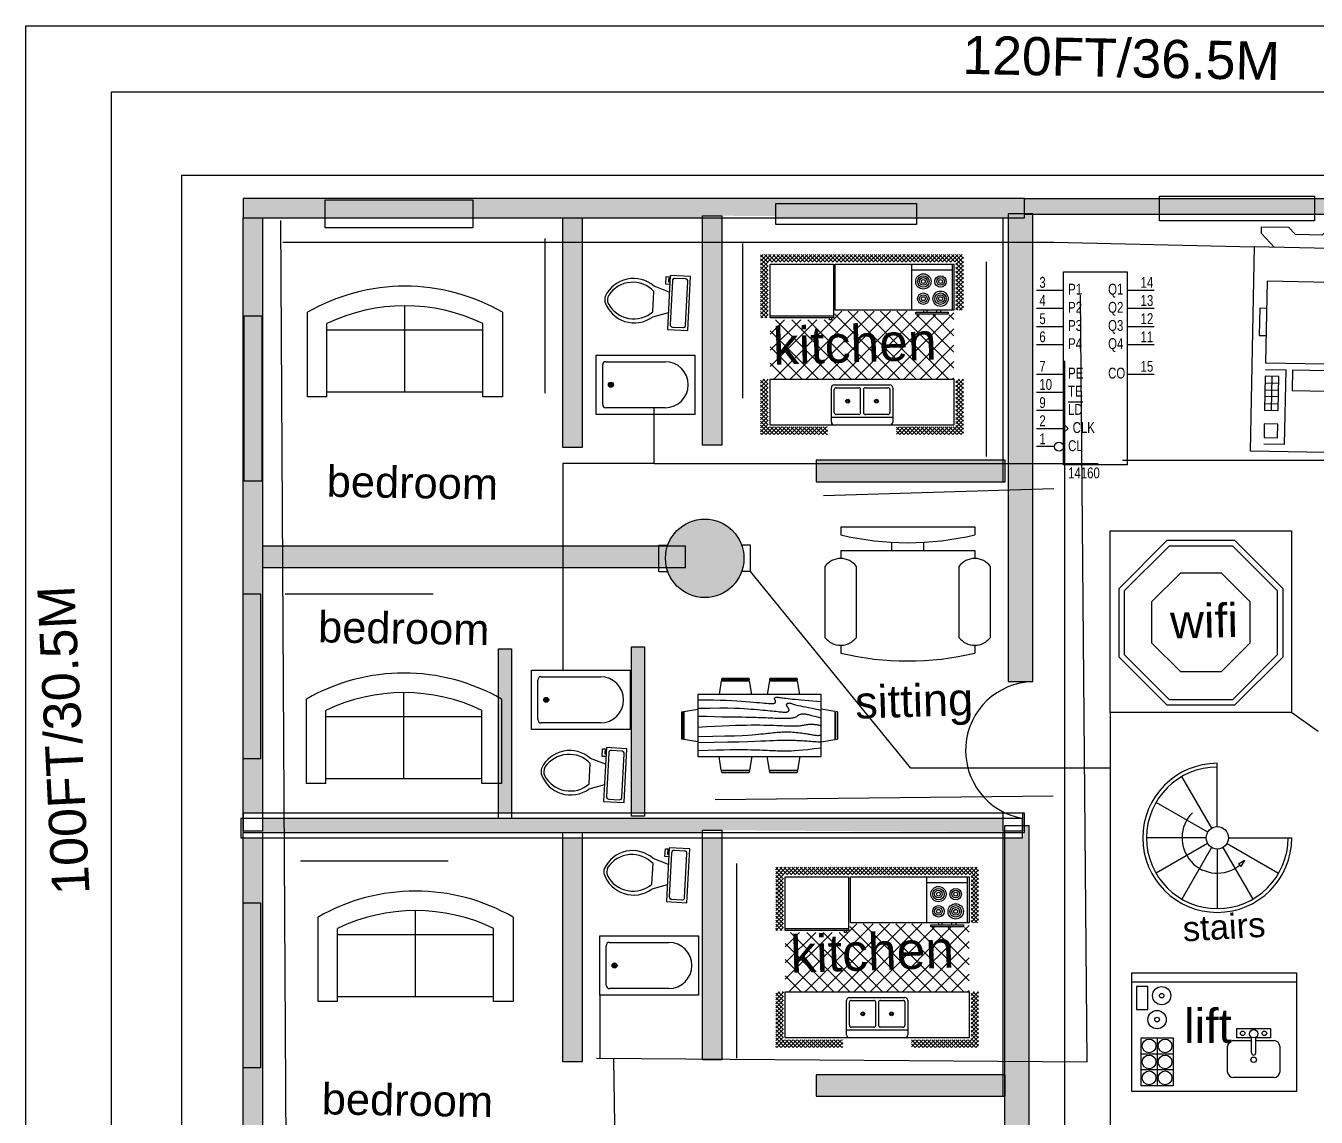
# Model space of a CAD drawing. Header units: inches. Extents: x -228269 to 13832, y -307 to 356953.
# Drawn here: x 4754 to 8290, y 1199 to 4190 of the extents above; entities that cross this region are included whole.
import ezdxf

# ---------------------------------------------------------------- set-up
doc = ezdxf.new("R2010")
doc.units = ezdxf.units.IN
doc.header["$MEASUREMENT"] = 0
doc.layers.get('0').update_dxf_attribs({"color": 40})
doc.layers.get('Defpoints').update_dxf_attribs({"color": 3})
for name, color, linetype in [('blocks', 151, 'Continuous'), ('door', 7, 'Continuous'), ('elec', 1, 'Continuous'), ('water', 5, 'Continuous'), ('wifi', 40, 'Continuous'), ('window', 6, 'Continuous')]:
    doc.layers.add(name, color=color, linetype=linetype)
doc.styles.get("Standard").update_dxf_attribs({"font": 'arial.ttf'})

# ---------------------------------------------------------------- blocks, each defined once
blk = doc.blocks.new('Bath Tub - 26 x 60 in.')
for p, q in [((8, -18), (10, -18)), ((9, -17), (9, -19))]:
    blk.add_line(p, q)
blk.add_lwpolyline([(0, -36), (0, 0), (60, 0), (60, -36)], close=True)
for points in [[(4, -30), (4, -6)], [(6, -4), (42, -4)], [(42, -32), (6, -32)]]:
    blk.add_lwpolyline(points)
for radius in [1.5, 1]:
    blk.add_circle((9, -18), radius)
for centre, radius, start, end in [((5.75, -5.75), 1.77, 81.8699, 188.1301), ((42, -18), 14, 270, 90), ((5.75, -30.25), 1.77, 171.8699, 278.1301)]:
    blk.add_arc(centre, radius, start, end)
blk = doc.blocks.new('Toilet - top')
for p, q in [((9.5, -6), (9.5, -2)), ((-10, -8.5), (-8, -8.5)), ((-10, -9.5), (-10, -8.5)), ((-7, -9.5), (-10, -9.5)), ((-8, -8.5), (-8, -8)), ((-7, -8), (-7, -9.5)), ((-4, -8), (-6, -14)), ((4, -8), (6, -14)), ((4, -14), (-4, -14))]:
    blk.add_line(p, q)
blk.add_lwpolyline([(10.5, -8), (10.5, 0), (-10.5, 0), (-10.5, -8)], close=True)
for points in [[(-9.5, -2), (-9.5, -6)], [(8.5, -1), (-8.5, -1)], [(-8.5, -7), (8.5, -7)]]:
    blk.add_lwpolyline(points)
for centre, radius, start, end in [((-8.62, -1.88), 0.884, 81.8699, 188.1301), ((8.62, -1.88), 0.884, 351.8699, 98.1301), ((-8.62, -6.12), 0.884, 171.8699, 278.1301), ((8.62, -6.12), 0.884, 261.8699, 8.1301), ((3.52, -21.58), 12.17, 141.4691, 247.9714), ((4.2, -21.82), 11.33, 136.3677, 238.9468), ((-3.52, -21.58), 12.17, 292.0284, 38.5307), ((-4.2, -21.82), 11.33, 301.053, 43.6321), ((0, -27.88), 4, 245.7318, 294.2682), ((0, -29), 4, 254.8605, 285.1395)]:
    blk.add_arc(centre, radius, start, end)
blk = doc.blocks.new('Staircase - Spiral')
for p, q in [((0, 4.5), (0, 30)), ((-2.2579, 3.91), (-14.25, 24.681)), ((-3.8566, 2.226), (-24.6818, 14.25)), ((-4.5, 0), (-28.5, 0)), ((4.5, 0), (30, 0)), ((-3.8954, -2.2492), (-24.6818, -14.2502)), ((-2.2755, -3.9415), (-14.25, -24.6819)), ((0, -4.5002), (0, -28.5002)), ((2.2614, -3.9171), (14.25, -24.6819)), ((3.8999, -2.2518), (24.6817, -14.2502)), ((8.5, -10.5002), (11, -9.0002)), ((11, -9.0002), (9.5, -11.5002)), ((9, -11.0002), (8.5, -10.5002)), ((9, -11.0002), (9.5, -11.5002))]:
    blk.add_line(p, q)
blk.add_circle((0, 0), 4.5)
for radius, start, end in [(30, 90, 0), (28.5, 90, 0), (14.2215, 135, 309.2894)]:
    blk.add_arc((0, 0), radius, start, end)
blk = doc.blocks.new('Kitchen Layout - 7 x 8 ft')
for p, q in [((-5, 81.32), (2.68, 89)), ((-5, 83.44), (0.56, 89)), ((-5, 85.56), (-1.56, 89)), ((-5, 87.68), (-3.68, 89)), ((-1, 84.97), (-5, 88.97)), ((1.09, 85), (-2.91, 89)), ((3.21, 85), (-0.79, 89)), ((0.81, 85), (4.81, 89)), ((5.34, 85), (1.34, 89)), ((2.93, 85), (6.93, 89)), ((7.46, 85), (3.46, 89)), ((5.05, 85), (9.05, 89)), ((9.58, 85), (5.58, 89)), ((7.17, 85), (11.17, 89)), ((11.7, 85), (7.7, 89)), ((9.29, 85), (13.29, 89)), ((13.82, 85), (9.82, 89)), ((11.41, 85), (15.41, 89)), ((15.94, 85), (11.94, 89)), ((13.53, 85), (17.53, 89)), ((18.06, 85), (14.06, 89)), ((15.65, 85), (19.65, 89)), ((20.18, 85), (16.18, 89)), ((17.78, 85), (21.78, 89)), ((22.31, 85), (18.31, 89)), ((19.9, 85), (23.9, 89)), ((24.43, 85), (20.43, 89)), ((22.02, 85), (26.02, 89)), ((26.55, 85), (22.55, 89)), ((24.14, 85), (28.14, 89)), ((28.67, 85), (24.67, 89)), ((26.26, 85), (30.26, 89)), ((30.79, 85), (26.79, 89)), ((28.38, 85), (32.38, 89)), ((32.91, 85), (28.91, 89)), ((30.5, 85), (34.5, 89)), ((35.03, 85), (31.03, 89)), ((32.63, 85), (36.63, 89)), ((37.16, 85), (33.16, 89)), ((34.75, 85), (38.75, 89)), ((39.28, 85), (35.28, 89)), ((36.87, 85), (40.87, 89)), ((41.4, 85), (37.4, 89)), ((38.99, 85), (42.99, 89)), ((43.52, 85), (39.52, 89)), ((41.11, 85), (45.11, 89)), ((45.64, 85), (41.64, 89)), ((43.23, 85), (47.23, 89)), ((47.76, 85), (43.76, 89)), ((45.35, 85), (49.35, 89)), ((49.88, 85), (45.88, 89)), ((47.47, 85), (51.47, 89)), ((52, 85), (48, 89)), ((49.6, 85), (53.6, 89)), ((54.13, 85), (50.13, 89)), ((51.72, 85), (55.72, 89)), ((56.25, 85), (52.25, 89)), ((53.84, 85), (57.84, 89)), ((58.37, 85), (54.37, 89)), ((55.96, 85), (59.96, 89)), ((60.49, 85), (56.49, 89)), ((58.08, 85), (62.08, 89)), ((62.61, 85), (58.61, 89)), ((60.2, 85), (64.2, 89)), ((64.73, 85), (60.73, 89)), ((62.32, 85), (66.32, 89)), ((66.85, 85), (62.85, 89)), ((64.45, 85), (68.45, 89)), ((68.97, 85), (64.97, 89)), ((66.57, 85), (70.57, 89)), ((71.1, 85), (67.1, 89)), ((68.69, 85), (72.69, 89)), ((73.22, 85), (69.22, 89)), ((70.81, 85), (74.81, 89)), ((75.34, 85), (71.34, 89)), ((72.93, 85), (76.93, 89)), ((77.46, 85), (73.46, 89)), ((75.05, 85), (79.05, 89)), ((79.58, 85), (75.58, 89)), ((77.17, 85), (81.17, 89)), ((81.7, 85), (77.7, 89)), ((79.29, 85), (83.29, 89)), ((83.82, 85), (79.82, 89)), ((81.42, 85), (85.42, 89)), ((85.95, 85), (81.95, 89)), ((83.54, 85), (87.54, 89)), ((88.07, 85), (84.07, 89)), ((85.66, 85), (89.66, 89)), ((90.19, 85), (86.19, 89)), ((87.78, 85), (91.78, 89)), ((92.31, 85), (88.31, 89)), ((89.9, 85), (93.9, 89)), ((94.43, 85), (90.43, 89)), ((92.02, 85), (96.02, 89)), ((96.55, 85), (92.55, 89)), ((94.14, 85), (98.14, 89)), ((101, 82.67), (94.67, 89)), ((96.27, 85), (100.27, 89)), ((101, 84.79), (96.79, 89)), ((97, 83.61), (101, 87.61)), ((101, 86.92), (98.92, 89)), ((-1, 82.85), (-5, 86.85)), ((-1, 80.73), (-5, 84.73)), ((-5, 79.19), (-1, 83.19)), ((-1, 78.61), (-5, 82.61)), ((-5, 77.07), (-1, 81.07)), ((34, 84), (96, 84)), ((34, 60), (34, 84)), ((74, 81), (95, 81)), ((96, 84), (96, 60)), ((97, 81.49), (101, 85.49)), ((101, 80.55), (97, 84.55)), ((97, 79.37), (101, 83.37)), ((101, 78.43), (97, 82.43)), ((97, 77.25), (101, 81.25)), ((-1, 76.49), (-5, 80.49)), ((-5, 74.95), (-1, 78.95)), ((-1, 74.36), (-5, 78.36)), ((-5, 72.83), (-1, 76.83)), ((-1, 72.24), (-5, 76.24)), ((-5, 70.71), (-1, 74.71)), ((101, 76.31), (97, 80.31)), ((97, 75.13), (101, 79.13)), ((101, 74.19), (97, 78.19)), ((97, 73.01), (101, 77.01)), ((101, 72.07), (97, 76.07)), ((97, 70.89), (101, 74.89)), ((-1, 70.12), (-5, 74.12)), ((-5, 68.59), (-1, 72.59)), ((-1, 68), (-5, 72)), ((-5, 66.47), (-1, 70.47)), ((-1, 65.88), (-5, 69.88)), ((-5, 64.35), (-1, 68.35)), ((-1, 63.76), (-5, 67.76)), ((101, 69.95), (97, 73.95)), ((97, 68.76), (101, 72.76)), ((101, 67.82), (97, 71.82)), ((97, 66.64), (101, 70.64)), ((101, 65.7), (97, 69.7)), ((97, 64.52), (101, 68.52)), ((101, 63.58), (97, 67.58)), ((-5, 62.22), (-1, 66.22)), ((-1, 61.64), (-5, 65.64)), ((-5, 60.1), (-1, 64.1)), ((-1, 59.52), (-5, 63.52)), ((-5, 57.98), (-1, 61.98)), ((-1, 57.39), (-5, 61.39)), ((97, 62.4), (101, 66.4)), ((101, 61.46), (97, 65.46)), ((97, 60.28), (101, 64.28)), ((100.34, 60), (97, 63.34)), ((98.22, 60), (97, 61.22)), ((98.84, 60), (101, 62.16)), ((-1.73, 56), (-5, 59.27)), ((-3.85, 56), (-5, 57.15)), ((-4.86, 56), (-1, 59.86)), ((-2.74, 56), (-1, 57.74)), ((0, 57), (33, 57)), ((0, 30.57), (24.43, 55)), ((0, 39.06), (15.94, 55)), ((0, 47.54), (7.46, 55)), ((1.91, 24), (32.91, 55)), ((33.77, 24), (2.77, 55)), ((10.4, 24), (45.9, 59.5)), ((42.26, 24), (11.26, 55)), ((18.88, 24), (54.38, 59.5)), ((50.74, 24), (19.74, 55)), ((27.37, 24), (62.87, 59.5)), ((59.23, 24), (28.23, 55)), ((31, 55), (31, 56)), ((32, 55), (31, 55)), ((32, 56), (32, 55)), ((33.03, 55.11), (37.41, 59.5)), ((67.71, 24), (33.68, 58.04)), ((96, 60), (34, 60)), ((35.85, 24), (71.35, 59.5)), ((76.2, 24), (40.7, 59.5)), ((44.34, 24), (77.84, 57.5)), ((84.68, 24), (49.18, 59.5)), ((52.82, 24), (86.32, 57.5)), ((93.17, 24), (57.67, 59.5)), ((61.31, 24), (96, 58.69)), ((96, 29.65), (66.15, 59.5)), ((96, 38.14), (76.64, 57.5)), ((80, 60), (80, 59)), ((82, 59), (82, 60)), ((96, 46.63), (85.13, 57.5)), ((87, 59), (87, 60)), ((89, 60), (89, 59)), ((96, 55.11), (93.57, 57.54)), ((100.96, 60), (101, 60.04)), ((25.29, 24), (0, 49.29)), ((69.79, 24), (96, 50.21)), ((16.8, 24), (0, 40.8)), ((78.28, 24), (96, 41.72)), ((8.32, 24), (0, 32.32)), ((86.76, 24), (96, 33.24)), ((-5, 21.92), (-2.92, 24)), ((-5, 19.8), (-1, 23.8)), ((-1, 19.21), (-5, 23.21)), ((-5, 17.68), (-1, 21.68)), ((-1, 17.09), (-5, 21.09)), ((-1, 21.33), (-3.67, 24)), ((-1, 23.45), (-1.55, 24)), ((0, 24), (96, 24)), ((0, 0), (0, 24)), ((95.25, 24), (96, 24.75)), ((96, 24), (96, 0)), ((97, 22.1), (98.9, 24)), ((97, 19.97), (101, 23.97)), ((101, 19.03), (97, 23.03)), ((97, 17.85), (101, 21.85)), ((101, 16.91), (97, 20.91)), ((101, 21.16), (98.16, 24)), ((101, 23.28), (100.28, 24)), ((-5, 15.55), (-1, 19.55)), ((-1, 14.97), (-5, 18.97)), ((-5, 13.43), (-1, 17.43)), ((-1, 12.85), (-5, 16.85)), ((-5, 11.31), (-1, 15.31)), ((-1, 10.73), (-5, 14.73)), ((47.25, 6.5), (47.25, 18.5)), ((48.75, 18.5), (48.75, 6.5)), ((97, 15.73), (101, 19.73)), ((101, 14.79), (97, 18.79)), ((97, 13.61), (101, 17.61)), ((101, 12.67), (97, 16.67)), ((97, 11.49), (101, 15.49)), ((101, 10.55), (97, 14.55)), ((-5, 9.19), (-1, 13.19)), ((-1, 8.6), (-5, 12.6)), ((-5, 7.07), (-1, 11.07)), ((-1, 6.48), (-5, 10.48)), ((-5, 4.95), (-1, 8.95)), ((-1, 4.36), (-5, 8.36)), ((-5, 2.83), (-1, 6.83)), ((97, 9.37), (101, 13.37)), ((101, 8.43), (97, 12.43)), ((97, 7.25), (101, 11.25)), ((101, 6.31), (97, 10.31)), ((97, 5.12), (101, 9.12)), ((101, 4.18), (97, 8.18)), ((97, 3), (101, 7)), ((-1, 2.24), (-5, 6.24)), ((-5, 0.71), (-1, 4.71)), ((-1, 0.12), (-5, 4.12)), ((-5, -1.42), (-1, 2.58)), ((2, -5), (-5, 2)), ((-5, -3.54), (-1, 0.46)), ((96, 0), (0, 0)), ((64, 4), (32, 4)), ((93.24, -5), (101, 2.76)), ((95.36, -5), (101, 0.64)), ((101, 2.06), (97, 6.06)), ((97, 0.88), (101, 4.88)), ((101, -0.06), (97, 3.94)), ((101, -2.18), (97, 1.82)), ((-0.12, -5), (-5, -0.12)), ((-2.25, -5), (-5, -2.25)), ((-4.37, -5), (-5, -4.37)), ((-4.34, -5), (-0.34, -1)), ((-2.22, -5), (1.78, -1)), ((-0.1, -5), (3.9, -1)), ((4.12, -5), (0.12, -1)), ((2.02, -5), (6.02, -1)), ((6.24, -5), (2.24, -1)), ((4.14, -5), (8.14, -1)), ((8.36, -5), (4.36, -1)), ((6.27, -5), (10.27, -1)), ((10.48, -5), (6.48, -1)), ((8.39, -5), (12.39, -1)), ((12.6, -5), (8.6, -1)), ((10.51, -5), (14.51, -1)), ((14.73, -5), (10.73, -1)), ((12.63, -5), (16.63, -1)), ((16.85, -5), (12.85, -1)), ((14.75, -5), (18.75, -1)), ((18.97, -5), (14.97, -1)), ((16.87, -5), (20.87, -1)), ((21.09, -5), (17.09, -1)), ((18.99, -5), (22.99, -1)), ((23.21, -5), (19.21, -1)), ((21.11, -5), (25.11, -1)), ((25.33, -5), (21.33, -1)), ((23.24, -5), (27.24, -1)), ((27.45, -5), (23.45, -1)), ((25.36, -5), (29.36, -1)), ((29.57, -5), (25.57, -1)), ((27.48, -5), (30, -2.48)), ((30, -3.3), (27.7, -1)), ((29.6, -5), (30, -4.6)), ((30, -1.18), (29.82, -1)), ((66, -2.54), (67.54, -1)), ((66, -4.66), (69.66, -1)), ((69.88, -5), (66, -1.12)), ((67.76, -5), (66, -3.24)), ((67.78, -5), (71.78, -1)), ((72, -5), (68, -1)), ((69.9, -5), (73.9, -1)), ((74.12, -5), (70.12, -1)), ((72.03, -5), (76.03, -1)), ((76.24, -5), (72.24, -1)), ((74.15, -5), (78.15, -1)), ((78.36, -5), (74.36, -1)), ((76.27, -5), (80.27, -1)), ((80.49, -5), (76.49, -1)), ((78.39, -5), (82.39, -1)), ((82.61, -5), (78.61, -1)), ((80.51, -5), (84.51, -1)), ((84.73, -5), (80.73, -1)), ((82.63, -5), (86.63, -1)), ((86.85, -5), (82.85, -1)), ((84.75, -5), (88.75, -1)), ((88.97, -5), (84.97, -1)), ((86.88, -5), (90.88, -1)), ((91.09, -5), (87.09, -1)), ((89, -5), (93, -1)), ((93.21, -5), (89.21, -1)), ((91.12, -5), (95.12, -1)), ((95.34, -5), (91.34, -1)), ((97.46, -5), (93.46, -1)), ((99.58, -5), (95.58, -1)), ((101, -4.3), (97, -0.3)), ((97.48, -5), (101, -1.48)), ((99.6, -5), (101, -3.6))]:
    blk.add_line(p, q)
for points in [[(0, 56), (0, 84), (33, 84), (33, 56)], [(74, 60), (74, 84), (95, 84), (95, 60)], [(76, 58), (76, 59), (93, 59), (93, 58)]]:
    blk.add_lwpolyline(points, close=True)
for points in [[(33.5, 21), (62.5, 21)], [(32, 1.5), (32, 19.5)], [(33.5, 6.5), (33.5, 18.5)], [(34.5, 19.5), (46.25, 19.5)], [(49.75, 19.5), (61.5, 19.5)], [(62.5, 18.5), (62.5, 6.5)], [(64, 19.5), (64, 1.5)], [(62.5, 0), (33.5, 0)], [(46.25, 5.5), (34.5, 5.5)], [(61.5, 5.5), (49.75, 5.5)]]:
    blk.add_lwpolyline(points)
for centre, radius in [((80, 75), 4), ((80, 75), 3), ((80, 75), 2), ((80, 75), 1), ((89, 75), 3), ((89, 75), 2), ((89, 75), 1), ((80, 66), 3), ((80, 66), 2), ((89, 66), 4), ((89, 66), 3), ((89, 66), 2), ((80, 66), 1), ((89, 66), 1), ((40.5, 12.5), 1), ((55.5, 12.5), 1), ((40.5, 12.5), 0.5), ((55.5, 12.5), 0.5)]:
    blk.add_circle(centre, radius)
for centre, radius, start, end in [((33.5, 19.5), 1.5, 90, 180), ((62.5, 19.5), 1.5, 0, 90), ((34.5, 18.5), 1, 90, 180), ((46.25, 18.5), 1, 0, 90), ((49.75, 18.5), 1, 90, 180), ((61.5, 18.5), 1, 0, 90), ((33.5, 1.5), 1.5, 180, 270), ((34.5, 6.5), 1, 180, 270), ((46.25, 6.5), 1, 270, 0), ((49.75, 6.5), 1, 180, 270), ((61.5, 6.5), 1, 270, 0), ((62.5, 1.5), 1.5, 270, 0)]:
    blk.add_arc(centre, radius, start, end)
blk = doc.blocks.new('Chair - Desk')
at = {"linetype": 'Continuous'}
for p, q in [((-8.5, 0), (-8.5, -1)), ((-8.5, 0), (8.5, 0)), ((8.5, 0), (8.5, -1)), ((-8.5, -3), (-8.5, -4)), ((-8.5, -3), (8.5, -3)), ((-2, -3), (-2, -1.9355)), ((2, -1.9576), (2, -3)), ((8.5, -3), (8.5, -4)), ((-10.5, -5), (-10.5, -14)), ((-6.5, -14), (-6.5, -5)), ((6.5, -5), (6.5, -14)), ((10.5, -14), (10.5, -5)), ((-8.5, -15), (-8.5, -16)), ((8.5, -15), (8.5, -16))]:
    blk.add_line(p, q, dxfattribs=at)
for centre, radius, start, end in [((0, 34.625), 36.625, 256.5803, 283.4197), ((-8.5, -6.5), 2.5, 36.8699, 143.1301), ((8.5, -6.5), 2.5, 36.8699, 143.1301), ((-8.5, -12.5), 2.5, 216.8699, 323.1301), ((8.5, -12.5), 2.5, 216.8699, 323.1301), ((0, 19.625), 36.625, 256.5803, 283.4197)]:
    blk.add_arc(centre, radius, start, end, dxfattribs=at)
blk = doc.blocks.new('Dining Set - 36 x 72 in.')
at = {"linetype": 'Continuous'}
for p, q in [((-22.2343, 26.00059), (-23.4847, 17.99762)), ((-22.2304, 26), (-5.7608, 26)), ((-22, 27.5), (-22.1562, 26.50042)), ((-5.8416, 26.5), (-22.1534, 26.5)), ((-22, 27.5), (-6, 27.5)), ((-5.8437, 26.49966), (-6, 27.5)), ((-4.5152, 17.99762), (-5.7655, 25.99926)), ((5.7657, 26.00059), (4.5153, 17.99762)), ((5.7696, 26), (22.2392, 26)), ((6, 27.5), (5.8438, 26.50042)), ((22.1584, 26.5), (5.8466, 26.5)), ((6, 27.5), (22, 27.5)), ((22.1563, 26.49966), (22, 27.5)), ((23.4848, 17.99762), (22.2345, 25.99926)), ((36, 18), (-36, 18)), ((-36, 18), (-36, -18)), ((36, -18), (36, 18)), ((-45.5, 8), (-44.5004, 8.15617)), ((-45.5, 8), (-45.5, -8)), ((-44.5, -8.15843), (-44.5, 8.15338)), ((-44.0006, 8.23428), (-35.9976, 9.48474)), ((-44, 8.23041), (-44, -8.23915)), ((44.0006, 8.23428), (35.9976, 9.48474)), ((44, 8.23041), (44, -8.23915)), ((44.5, -8.15843), (44.5, 8.15338)), ((45.5, 8), (44.5005, 8.15617)), ((45.5, 8), (45.5, -8)), ((-44.4997, -8.15631), (-45.5, -8)), ((-35.9976, -9.48476), (-43.9993, -8.2345)), ((35.9976, -9.48476), (43.9993, -8.2345)), ((44.4997, -8.15631), (45.5, -8)), ((-36, -18), (36, -18)), ((-22.2343, -26.0006), (-23.4847, -17.99762)), ((-4.5152, -17.99762), (-5.7655, -25.99928)), ((5.7657, -26.0006), (4.5153, -17.99762)), ((23.4848, -17.99762), (22.2345, -25.99928)), ((-22.2304, -26), (-5.7608, -26)), ((-22, -27.5), (-22.1562, -26.50044)), ((-5.8416, -26.5), (-22.1534, -26.5)), ((-22, -27.5), (-6, -27.5)), ((-5.8437, -26.49967), (-6, -27.5)), ((5.7696, -26), (22.2392, -26)), ((6, -27.5), (5.8438, -26.50044)), ((22.1584, -26.5), (5.8466, -26.5)), ((6, -27.5), (22, -27.5)), ((22.1563, -26.49967), (22, -27.5))]:
    blk.add_line(p, q, dxfattribs=at)
for points in [[(-36, 15), (-31.1772, 14.97754), (-26.8079, 14.91406), (-22.8538, 14.81543), (-19.276, 14.6875), (-16.0362, 14.53613), (-13.0957, 14.36718), (-10.4159, 14.18652), (-7.9583, 14), (-5.6904, 13.81315), (-3.6035, 13.63021), (-1.6954, 13.45508), (0.0365, 13.29166), (1.5945, 13.14388), (2.9811, 13.01562), (4.1988, 12.9108), (5.25, 12.83333), (6.1393, 12.78613), (6.8802, 12.76823), (7.4883, 12.77767), (7.9792, 12.8125), (8.3685, 12.87077), (8.6719, 12.95052), (8.9049, 13.0498), (9.0833, 13.16666), (9.2205, 13.29899), (9.3216, 13.44401), (9.3895, 13.59879), (9.4271, 13.76041), (9.4373, 13.92594), (9.4232, 14.09245), (9.3875, 14.257), (9.3333, 14.41666), (9.2638, 14.56917), (9.1836, 14.71484), (9.0975, 14.85465), (9.0104, 14.98958), (8.9272, 15.1206), (8.8529, 15.2487), (8.7922, 15.37483), (8.75, 15.5), (8.7305, 15.62467), (8.7344, 15.74739), (8.7617, 15.86621), (8.8125, 15.97916), (8.8867, 16.08431), (8.9844, 16.17968), (9.1055, 16.26334), (9.25, 16.33333), (9.4189, 16.38802), (9.6172, 16.42708), (9.8506, 16.45052), (10.125, 16.45833), (10.4463, 16.45052), (10.8203, 16.42708), (11.2529, 16.38802), (11.75, 16.33333), (12.3184, 16.26318), (12.9694, 16.17838), (13.7151, 16.07991), (14.5677, 15.96875), (15.5395, 15.84586), (16.6426, 15.71224), (17.8893, 15.56884), (19.2917, 15.41666), (20.859, 15.25667), (22.5879, 15.08984), (24.4721, 14.91715), (26.5052, 14.73958), (28.6809, 14.5581), (30.9929, 14.3737), (33.4347, 14.18733), (36, 14)], [(-36, 10), (-28.9766, 10.14274), (-23.1725, 10.20442), (-18.4241, 10.19775), (-14.5677, 10.13541), (-11.4399, 10.03011), (-8.877, 9.89453), (-6.7154, 9.74137), (-4.7917, 9.58333), (-2.9698, 9.43082), (-1.2246, 9.28515), (0.4415, 9.14534), (2.026, 9.01041), (3.5266, 8.87939), (4.9408, 8.7513), (6.266, 8.62516), (7.5, 8.5), (8.6411, 8.37549), (9.6914, 8.2539), (10.6538, 8.13818), (11.5312, 8.03125), (12.3267, 7.93603), (13.043, 7.85547), (13.6831, 7.79248), (14.25, 7.75), (14.7471, 7.7303), (15.1797, 7.73307), (15.5537, 7.75732), (15.875, 7.80208), (16.1494, 7.86637), (16.3828, 7.94922), (16.5811, 8.04964), (16.75, 8.16666), (16.8944, 8.29915), (17.0143, 8.44531), (17.1089, 8.60319), (17.1771, 8.77083), (17.218, 8.94629), (17.2305, 9.1276), (17.2137, 9.31282), (17.1667, 9.5), (17.0895, 9.6875), (16.987, 9.875), (16.8649, 10.0625), (16.7292, 10.25), (16.5856, 10.4375), (16.4401, 10.625), (16.2985, 10.8125), (16.1667, 11), (16.05, 11.18733), (15.9518, 11.3737), (15.8752, 11.5581), (15.8229, 11.73958), (15.798, 11.91715), (15.8034, 12.08984), (15.842, 12.25667), (15.9167, 12.41666), (16.0295, 12.56836), (16.1784, 12.70833), (16.3605, 12.83268), (16.5729, 12.9375), (16.8127, 13.01888), (17.0768, 13.07291), (17.3625, 13.0957), (17.6667, 13.08333), (17.9894, 13.03312), (18.3418, 12.94726), (18.7382, 12.82918), (19.1927, 12.68229), (19.7195, 12.51001), (20.3327, 12.31575), (21.0465, 12.10294), (21.875, 11.875), (22.8357, 11.63354), (23.959, 11.37304), (25.2786, 11.08618), (26.8282, 10.76562), (28.6414, 10.40405), (30.752, 9.99414), (33.1936, 9.52856), (36, 9)], [(-36, 5.5), (-30.7157, 5.3348), (-26.069, 5.20963), (-21.9946, 5.11767), (-18.4271, 5.05208), (-15.3009, 5.00602), (-12.5508, 4.97265), (-10.1112, 4.94515), (-7.9167, 4.91666), (-5.909, 4.88167), (-4.0586, 4.83984), (-2.3429, 4.79215), (-0.7396, 4.73958), (0.7739, 4.6831), (2.22, 4.6237), (3.6213, 4.56233), (5, 4.5), (6.373, 4.43782), (7.7344, 4.3776), (9.0723, 4.32129), (10.375, 4.27083), (11.6309, 4.22819), (12.8281, 4.19531), (13.9551, 4.17415), (15, 4.16666), (15.954, 4.17448), (16.819, 4.19791), (17.6001, 4.23698), (18.3021, 4.29166), (18.9299, 4.36198), (19.4883, 4.44791), (19.9823, 4.54948), (20.4167, 4.66666), (20.7969, 4.79899), (21.1302, 4.94401), (21.4245, 5.09879), (21.6875, 5.26041), (21.9271, 5.42594), (22.1511, 5.59245), (22.3672, 5.757), (22.5834, 5.91666), (22.8065, 6.06868), (23.0404, 6.21093), (23.2879, 6.34147), (23.5521, 6.45833), (23.8358, 6.55957), (24.142, 6.64323), (24.4735, 6.70735), (24.8334, 6.75), (25.2235, 6.76969), (25.642, 6.76692), (26.0858, 6.74267), (26.5521, 6.69791), (27.0379, 6.63362), (27.5404, 6.55078), (28.0565, 6.45036), (28.5834, 6.33333), (29.1242, 6.19987), (29.7071, 6.04687), (30.3661, 5.87044), (31.1354, 5.66666), (32.0493, 5.43164), (33.142, 5.16146), (34.4475, 4.85221), (36, 4.5)], [(-36, -1), (-30.7915, -0.6591), (-26.0195, -0.38216), (-21.6519, -0.16284), (-17.6563, 0.00521), (-14.0005, 0.12833), (-10.6523, 0.21289), (-7.5796, 0.26522), (-4.75, 0.29166), (-2.134, 0.29793), (0.2878, 0.28711), (2.5317, 0.26163), (4.6146, 0.22396), (6.5529, 0.17651), (8.3633, 0.12174), (10.0623, 0.06209), (11.6667, 0), (13.1899, -0.06201), (14.6341, -0.1211), (15.9982, -0.17432), (17.2813, -0.21875), (18.4823, -0.25147), (19.6003, -0.26953), (20.6343, -0.27002), (21.5834, -0.25), (22.4481, -0.20768), (23.2357, -0.14584), (23.9549, -0.06836), (24.6146, 0.02083), (25.2235, 0.11784), (25.7904, 0.21875), (26.3241, 0.31966), (26.8334, 0.41666), (27.3265, 0.50618), (27.8099, 0.58593), (28.2894, 0.65397), (28.7709, 0.70833), (29.2601, 0.74707), (29.763, 0.76823), (30.2855, 0.76985), (30.8334, 0.75), (31.4088, 0.70784), (31.9994, 0.64713), (32.589, 0.57275), (33.1615, 0.48958), (33.7008, 0.4025), (34.1908, 0.3164), (34.6153, 0.23616), (34.9584, 0.16666), (35.2099, 0.11165), (35.3848, 0.07031), (35.504, 0.04069), (35.5886, 0.02083), (35.6594, 0.00879), (35.7377, 0.0026), (35.8442, 0.00032), (36, 0)], [(-36, -6.5), (-27.1843, -6.31267), (-20.084, -6.1263), (-14.469, -5.9419), (-10.1094, -5.76042), (-6.7752, -5.58285), (-4.2363, -5.41016), (-2.2629, -5.24333), (-0.625, -5.08334), (0.8708, -4.93099), (2.2715, -4.78646), (3.5872, -4.64974), (4.8281, -4.52084), (6.0046, -4.39974), (7.127, -4.28646), (8.2053, -4.18099), (9.25, -4.08334), (10.2705, -3.99382), (11.2734, -3.91407), (12.2647, -3.84603), (13.25, -3.79167), (14.2354, -3.75293), (15.2266, -3.73177), (16.2295, -3.73015), (17.25, -3.75), (18.2912, -3.79248), (19.3451, -3.85547), (20.4009, -3.93604), (21.4479, -4.03125), (22.4754, -4.13819), (23.4727, -4.25391), (24.4289, -4.37549), (25.3334, -4.5), (26.1785, -4.62492), (26.9694, -4.74935), (27.7145, -4.87281), (28.4219, -4.99479), (29.1, -5.11483), (29.7572, -5.23242), (30.4016, -5.34709), (31.0417, -5.45834), (31.6837, -5.56437), (32.3262, -5.65821), (32.9658, -5.73153), (33.599, -5.77604), (34.2224, -5.78345), (34.8327, -5.74545), (35.4264, -5.65373), (36, -5.5)], [(-36, -10), (-26.4022, -9.81299), (-18.4675, -9.62891), (-11.9839, -9.45069), (-6.7396, -9.28125), (-2.5226, -9.12354), (0.8789, -8.98047), (3.6769, -8.85498), (6.0833, -8.75), (8.2767, -8.66765), (10.3021, -8.60677), (12.1712, -8.56543), (13.8958, -8.54167), (15.4876, -8.53353), (16.9583, -8.53907), (18.3197, -8.55632), (19.5834, -8.58334), (20.7616, -8.61841), (21.8685, -8.66081), (22.9188, -8.71004), (23.9271, -8.76563), (24.9081, -8.82707), (25.8763, -8.89388), (26.8465, -8.96558), (27.8334, -9.04167), (28.8474, -9.12118), (29.8828, -9.20117), (30.93, -9.27824), (31.9792, -9.34896), (33.0205, -9.40991), (34.0443, -9.45768), (35.0407, -9.48885), (36, -9.5)], [(-36, -14.5), (-30.0881, -14.33513), (-25.0332, -14.21224), (-20.7312, -14.12647), (-17.0781, -14.07292), (-13.97, -14.04671), (-11.3027, -14.04297), (-8.9724, -14.05681), (-6.875, -14.08334), (-4.9224, -14.11833), (-3.0905, -14.16016), (-1.3709, -14.20785), (0.2448, -14.26042), (1.7647, -14.3169), (3.1973, -14.3763), (4.5507, -14.43767), (5.8333, -14.5), (7.0554, -14.5621), (8.235, -14.62175), (9.3922, -14.67652), (10.5469, -14.72396), (11.7192, -14.76164), (12.929, -14.78711), (14.1965, -14.79794), (15.5417, -14.79167), (16.9933, -14.76424), (18.6152, -14.70508), (20.4804, -14.60197), (22.6615, -14.44271), (25.2312, -14.21509), (28.2624, -13.9069), (31.8277, -13.50594), (36, -13)]]:
    blk.add_lwpolyline(points, dxfattribs=at)
blk = doc.blocks.new('Sofa - Roundback Loveseat 5 ft.')
at = {"linetype": 'Continuous'}
for p, q in [((0, -32.44198), (0, -5.99998)), ((-24, -33.99998), (-24, -11.46958)), ((24.00004, -33.99998), (24.00004, -11.46958)), ((-23.9998, -13.38178), (23.99986, -13.38178)), ((-24, -32.44198), (24.00004, -32.44198))]:
    blk.add_line(p, q, dxfattribs=at)
for points in [[(-24, -33.99998), (-30, -33.99998), (-30, -7.99998)], [(30.00004, -7.99998), (30.00004, -33.99998), (24.00004, -33.99998)]]:
    blk.add_lwpolyline(points, dxfattribs=at)
for centre, radius, start, end in [((0, -60.24998), 60.24998, 60.13715, 119.8628), ((0, -61.38438), 55.38444, 64.32083, 115.6792)]:
    blk.add_arc(centre, radius, start, end, dxfattribs=at)
blk = doc.blocks.new('Copy Machine')
at = {"linetype": 'Continuous'}
for p, q in [((0, 0), (0, -16)), ((30, 0), (0, 0)), ((30, -16), (30, 0)), ((-3, -1), (-3, -5)), ((-2, -1), (-3, -1)), ((0, -3), (-2, -1)), ((5, -1), (5, -14)), ((17, -1), (5, -1)), ((17, -14), (17, -1)), ((18, -1), (18, -10)), ((21, -1), (18, -1)), ((21, -10), (21, -1)), ((-3, -5), (-2, -6)), ((-2, -10), (-2, -6)), ((-3, -11), (-2, -10)), ((-3, -15), (-3, -11)), ((18, -10), (21, -10)), ((18, -14), (18, -11)), ((18, -11), (29, -11)), ((29, -11), (29, -14)), ((0, -13), (-2, -15)), ((24, -12), (19, -12)), ((19, -12), (19, -14)), ((24, -13), (19, -13)), ((20, -12), (20, -14)), ((21, -14), (21, -12)), ((22, -12), (22, -14)), ((23, -14), (23, -12)), ((24, -14), (24, -12)), ((28, -12), (26, -12)), ((26, -12), (26, -14)), ((28, -14), (28, -12)), ((-2, -15), (-3, -15)), ((5, -14), (17, -14)), ((9, -14), (9, -15)), ((9, -15), (13, -15)), ((13, -15), (13, -14)), ((19, -14), (24, -14)), ((26, -14), (28, -14)), ((0, -16), (30, -16))]:
    blk.add_line(p, q, dxfattribs=at)
blk = doc.blocks.new('14160 CMOS IC')
for p, q in [((0, 0), (0.3, 0)), ((1, 0), (1.3, 0)), ((0, -0.2), (0.3, -0.2)), ((1, -0.2), (1.3, -0.2)), ((0, -0.4), (0.3, -0.4)), ((1, -0.4), (1.3, -0.4)), ((0, -0.6), (0.3, -0.6)), ((1, -0.6), (1.3, -0.6)), ((0, -0.925), (0.3, -0.925)), ((1, -0.925), (1.3, -0.925)), ((0, -1.125), (0.3, -1.125)), ((0, -1.325), (0.3, -1.325)), ((0, -1.525), (0.3, -1.525)), ((0.35, -1.525), (0.3, -1.475)), ((0.3, -1.575), (0.35, -1.525)), ((0.2, -1.725), (0, -1.725))]:
    blk.add_line(p, q)
blk.add_lwpolyline([(0.3, -1.925), (0.3, 0.2), (1, 0.2), (1, -1.925)], close=True)
blk.add_circle((0.25, -1.725), 0.05)
at = {"width": 0.75}
for s, p in [('3', (0.033, 0.025)), ('14', (1.149, 0.025)), ('P1', (0.35, -0.05)), ('Q1', (0.791, -0.05)), ('4', (0.033, -0.175)), ('P2', (0.35, -0.25)), ('Q2', (0.791, -0.25)), ('13', (1.149, -0.175)), ('5', (0.033, -0.375)), ('12', (1.149, -0.375)), ('P3', (0.35, -0.45)), ('Q3', (0.791, -0.45)), ('6', (0.033, -0.575)), ('P4', (0.35, -0.65)), ('Q4', (0.791, -0.65)), ('11', (1.149, -0.575)), ('7', (0.033, -0.9)), ('CO', (0.791, -0.975)), ('15', (1.149, -0.9)), ('10', (0.033, -1.1)), ('PE', (0.35, -0.975)), ('TE', (0.35, -1.175)), ('9', (0.033, -1.3)), ('%%OLD%%O', (0.35, -1.375)), ('2', (0.033, -1.5)), ('CLK', (0.4, -1.575)), ('1', (0.033, -1.7)), ('CL', (0.35, -1.775)), ('14160', (0.35, -2.075))]:
    blk.add_text(s, height=0.12, dxfattribs=at).set_placement(p)
blk = doc.blocks.new('Hot Tub')
for p, q in [((0, 0), (0, 69.12)), ((0, 69.12), (69.12, 69.12)), ((69.12, 69.12), (69.12, 0)), ((21.601, 65.456), (3.272, 47.128)), ((47.521, 65.456), (21.601, 65.456)), ((65.849, 47.128), (47.521, 65.456)), ((22.464, 63.396), (5.358, 46.29)), ((46.656, 63.396), (22.464, 63.396)), ((63.763, 46.29), (46.656, 63.396)), ((26.785, 53.097), (15.788, 42.101)), ((42.337, 53.097), (26.785, 53.097)), ((53.333, 42.101), (42.337, 53.097)), ((3.272, 47.128), (3.272, 21.208)), ((5.358, 46.29), (5.358, 22.098)), ((63.763, 22.098), (63.763, 46.29)), ((65.849, 21.208), (65.849, 47.128)), ((15.788, 42.101), (15.788, 26.549)), ((53.333, 26.549), (53.333, 42.101)), ((15.788, 26.549), (26.785, 15.552)), ((42.337, 15.552), (53.333, 26.549)), ((3.272, 21.208), (21.601, 2.88)), ((5.358, 22.098), (22.464, 4.992)), ((46.656, 4.992), (63.763, 22.098)), ((47.521, 2.88), (65.849, 21.208)), ((26.785, 15.552), (42.337, 15.552)), ((22.464, 4.992), (46.656, 4.992)), ((69.12, 0), (0, 0)), ((21.601, 2.88), (47.521, 2.88))]:
    blk.add_line(p, q)
blk = doc.blocks.new('Motor')
at = {"color": 7}
for p, q in [((0, 0.05), (0.034229, 0.05)), ((0, -0.05), (0, 0.05)), ((0.350001, 0.05), (0.316772, 0.05)), ((0.350001, -0.05), (0.350001, 0.05)), ((0, -0.05), (0.034229, -0.05)), ((0.350001, -0.05), (0.316772, -0.05))]:
    blk.add_line(p, q, dxfattribs=at)
blk.add_circle((0.175001, 0), 0.15, dxfattribs=at)
blk = doc.blocks.new('Wet Bar')
at = {"linetype": 'Continuous'}
for p, q in [((0, 0), (36, 0)), ((0, -26), (0, 0)), ((36, 0), (36, -26)), ((0, -2), (36, -2)), ((3.5, -3), (1, -3)), ((1, -3), (1, -8)), ((3.5, -8), (3.5, -3)), ((1, -8), (3.5, -8)), ((2, -14.25), (9, -14.25)), ((2, -24.75), (2, -14.25)), ((5.5, -14.25), (5.5, -24.75)), ((9, -14.25), (9, -24.75)), ((26.2, -17.55), (26.2, -14.1284)), ((27.1001, -17.55), (27.1001, -14.1284)), ((2, -17.75), (9, -17.75)), ((9, -21.25), (2, -21.25)), ((9, -24.75), (2, -24.75)), ((36, -26), (0, -26))]:
    blk.add_line(p, q, dxfattribs=at)
for points in [[(26.2, -14.25), (22.95, -14.25), (22.95, -12.2), (26.75, -12.2)], [(26.7487, -12.2), (30.3501, -12.2), (30.3501, -14.25), (27.1001, -14.25)], [(20.95, -21.75), (20.95, -16.05)], [(22.15, -14.85), (26.2, -14.85)], [(27.1001, -14.85), (31.15, -14.85)], [(32.3501, -16.05), (32.3501, -21.75)], [(31.15, -22.95), (22.15, -22.95)]]:
    blk.add_lwpolyline(points, dxfattribs=at)
for centre, radius in [((6.5, -5), 2), ((6.5, -5), 0.5), ((5.5, -10.25), 2), ((5.5, -10.25), 0.5), ((24.25, -13.25), 0.5), ((26.65, -13.35), 0.9), ((29, -13.25), 0.5), ((3.75, -16), 1.5), ((7.25, -16), 1.5), ((3.75, -19.5), 1.5), ((7.25, -19.5), 1.5), ((26.65, -19.05), 0.6), ((3.75, -23), 1.5), ((7.25, -23), 1.5)]:
    blk.add_circle(centre, radius, dxfattribs=at)
for centre, radius, start, end in [((22.2251, -16.125), 1.2772, 93.36646, 176.6335), ((31.075, -16.125), 1.2772, 3.366461, 86.63354), ((26.65, -17.55), 0.45, 180, 0), ((22.2251, -21.675), 1.2772, 183.3665, 266.6335), ((31.075, -21.675), 1.2772, 273.3665, 356.6335)]:
    blk.add_arc(centre, radius, start, end, dxfattribs=at)

msp = doc.modelspace()

# ---------------------------------------------------------------- hatches: boundary and pattern name
h = msp.add_hatch()
h.set_pattern_fill('ANSI31', color=256)
h.paths.add_polyline_path([(6513.4, 2766.6), (6513.9, 2766.6), (6561.6, 2764.5), (6561.6, 2705.8), (6510.2, 2705.8, 0.888912), (6722.3, 2730.8, 0.843039)])
h.paths.add_polyline_path([(6499.5, 1080.8), (6561.6, 1080.8), (6561.6, 1022), (6502.9, 1022, 0.845131), (6712, 1057.3, 0.895822)])
h.paths.add_polyline_path([(9389.3, 1112.7), (9424.4, 1112.7), (9424.4, 1201.4, 0.5789), (9262.7, 1108.6, 0.5789), (9424.4, 1015.7), (9424.4, 1053.9), (9389.3, 1053.9)])
h.paths.add_polyline_path([(9389.3, 2796.5), (9447.9, 2796.5), (9447.1, 2843.7, 0.590011), (9282.3, 2752.7, 0.085164), (9288.5, 2716.8), (9288.9, 2716.8), (9288.6, 2716.5, 0.490724), (9450.3, 2663.7), (9449, 2737.7), (9389.3, 2737.7)])
at = {"layer": 'blocks'}
h = msp.add_hatch(color=256, dxfattribs=at)
h.dxf.hatch_style = 1
h.paths.add_polyline_path([(7491.2, 3716.5), (5979.5, 3716.5), (5979.5, 3663.6), (6225.8, 3663.6), (6225.8, 3663.6), (6278.8, 3663.6), (6608.7, 3663.6), (6608.7, 3669.5), (6661.6, 3669.5), (6809.2, 3668.4), (6809.2, 3703.4), (7195.1, 3703.4), (7195.1, 3663.6), (7491.2, 3663.6)])
h.paths.add_polyline_path([(10548.4, 2027.7), (8518.5, 2027.7), (8518.5, 1989.3), (9341.8, 1989.3), (9341.8, 1989.3), (9394.8, 1989.3), (9724.7, 1989.3), (9724.7, 1995.2), (9777.6, 1995.2), (10548.4, 1989.7)])
h.paths.add_polyline_path([(9755.2, 2507.2), (9719.9, 2507.2), (9719.9, 2043), (9755.2, 2043)])
h.paths.add_polyline_path([(9391, 2501.4), (9355.7, 2501.4), (9355.7, 2042.2), (9391, 2042.2)])
h.paths.add_polyline_path([(10548.4, 2796.5), (9389.3, 2796.5), (9389.3, 2737.7), (10548.4, 2737.7)])
h.paths.add_polyline_path([(10601.3, 3673.1), (10548.4, 3673.1), (10548.4, 2042.2), (10601.3, 2042.2)])
h.paths.add_polyline_path([(10601.3, 1974.8), (10548.4, 1974.8), (10548.4, 343.9), (10601.3, 343.9)])
h.paths.add_polyline_path([(9777.6, 1974.8), (9724.7, 1974.8), (9724.7, 1366.4), (9777.6, 1366.4)])
h.paths.add_polyline_path([(9394.8, 1974.8), (9341.8, 1974.8), (9341.8, 1360.5), (9394.8, 1360.5)])
h.paths.add_polyline_path([(8526.4, 1969), (8458.9, 1969), (8458.9, 687.5), (8526.4, 687.5)])
h.paths.add_polyline_path([(10548.4, 1112.7), (9389.3, 1112.7), (9389.3, 1053.9), (10548.4, 1053.9)])
h.paths.add_polyline_path([(9048.4, 1280.7), (8530.6, 1280.7), (8530.6, 1221.9), (9048.4, 1221.9)])
h.paths.add_polyline_path([(9391, 817.6), (9355.7, 817.6), (9355.7, 353.4), (9391, 353.4)])
h.paths.add_polyline_path([(9755.2, 823.5), (9719.9, 823.5), (9719.9, 359.3), (9755.2, 359.3)])
h.paths.add_polyline_path([(10548.4, 343.9), (8518.5, 343.9), (8518.5, 308.7), (8459.7, 308.7), (8459.7, 291), (10601.3, 291), (10601.3, 308.7), (10548.4, 308.7)])
h.paths.add_polyline_path([(10601.3, 343.9), (10548.4, 343.9), (10548.4, 308.7), (10601.3, 308.7)], flags=17)
h.paths.add_polyline_path([(7485.3, 299.2), (7432.4, 299.2), (7432.4, 334.5), (5402.5, 334.5), (5402.5, 299.2), (5343.7, 299.2), (5343.7, 281.6), (7485.3, 281.6)])
h.paths.add_polyline_path([(10607.2, 3725.9), (8465.6, 3725.9), (8465.6, 3673.1), (9341.8, 3673.1), (9341.8, 3673.1), (9394.8, 3673.1), (9724.7, 3673.1), (9724.7, 3678.9), (9777.6, 3678.9), (10607.2, 3673.1)])
h.paths.add_polyline_path([(9777.6, 3673.1), (9724.7, 3673.1), (9724.7, 3050.2), (9777.6, 3050.2)])
h.paths.add_polyline_path([(5402.5, 2705.8), (5402.5, 2705.8), (5402.5, 2764.5), (5402.5, 3663.6), (5349.6, 3663.6), (5349.6, 2032.7), (5402.5, 2032.7)])
h.paths.add_polyline_path([(5574.3, 3716.5), (5349.6, 3716.5), (5349.6, 3663.6), (5574.3, 3663.6)])
h.paths.add_polyline_path([(6561.6, 2764.5), (5402.5, 2764.5), (5402.5, 2705.8), (6561.6, 2705.8)])
h.paths.add_polyline_path([(6661.6, 3663.6), (6608.7, 3663.6), (6608.7, 3040.7), (6661.6, 3040.7)])
h.paths.add_polyline_path([(6278.8, 3663.6), (6225.8, 3663.6), (6225.8, 3034.8), (6278.8, 3034.8)])
h.paths.add_polyline_path([(6085, 2482.5), (6049.7, 2482.5), (6049.7, 2032.7), (6085, 2032.7)])
h.paths.add_polyline_path([(6449.8, 2488.3), (6414.5, 2488.3), (6414.5, 2032.7), (6449.8, 2032.7)])
h.paths.add_polyline_path([(9394.8, 3673.1), (9341.8, 3673.1), (9341.8, 3044.3), (9394.8, 3044.3)])
h.paths.add_polyline_path([(8526.4, 3655.2), (8458.9, 3655.2), (8458.9, 2373.7), (8526.4, 2373.7)])
h.paths.add_polyline_path([(9048.4, 2964.5), (8530.6, 2964.5), (8530.6, 2905.7), (9048.4, 2905.7)])
h.paths.add_polyline_path([(7513.5, 3673.1), (7491.2, 3673.1), (7491.2, 3663.6), (7445.9, 3663.6), (7445.9, 2393), (7513.5, 2393)])
h.paths.add_polyline_path([(7432.4, 2999.6), (6920.5, 2999.6), (6920.5, 2940.8), (7432.4, 2940.8)])
h.paths.add_polyline_path([(7432.4, 2018.2), (5402.5, 2018.2), (5402.5, 1979.8), (6225.8, 1979.8), (6225.8, 1979.8), (6278.8, 1979.8), (6608.7, 1979.8), (6608.7, 1985.7), (6661.6, 1985.7), (7432.4, 1980.3)])
h.paths.add_polyline_path([(6661.6, 1965.3), (6608.7, 1965.3), (6608.7, 1356.9), (6661.6, 1356.9)])
h.paths.add_polyline_path([(6278.8, 1965.3), (6225.8, 1965.3), (6225.8, 1351.1), (6278.8, 1351.1)])
h.paths.add_polyline_path([(6561.6, 1080.8), (5402.5, 1080.8), (5402.5, 1022), (6561.6, 1022)])
h.paths.add_polyline_path([(6085, 798.7), (6049.7, 798.7), (6049.7, 334.5), (6085, 334.5)])
h.paths.add_polyline_path([(6449.8, 804.6), (6414.5, 804.6), (6414.5, 340.3), (6449.8, 340.3)])
h.paths.add_polyline_path([(5402.5, 1080.8), (5402.5, 1965.3), (5349.6, 1965.3), (5349.6, 334.5), (5402.5, 334.5), (5402.5, 1022), (5402.5, 1022)])
h.paths.add_polyline_path([(7503.8, 1997.9), (7491.2, 1997.9), (7491.2, 1979.8), (7485.3, 1965.3), (7436.3, 1965.3), (7436.3, 1315.8), (7438.3, 1315.8), (7438.3, 1257.1), (7436.3, 716.4), (7503.8, 716.4)])
h.paths.add_polyline_path([(7432.4, 1315.8), (6920.5, 1315.8), (6920.5, 1257.1), (7432.4, 1257.1)])
h.paths.add_polyline_path([(5402.5, 334.5), (5349.6, 334.5), (5349.6, 299.2), (5402.5, 299.2)], flags=0)
h = msp.add_hatch(color=256, dxfattribs=at)
h.dxf.hatch_style = 1
h.paths.add_polyline_path([(8465.6, 3716.5), (7491.2, 3716.5), (7491.2, 3673.1), (8465.6, 3673.1)])
h.paths.add_polyline_path([(8459.7, 343.9), (7485.3, 343.9), (7485.3, 299.2), (7485.3, 281.6), (8459.7, 281.6)])
at = {"layer": 'window'}
h = msp.add_hatch(color=256, dxfattribs=at)
h.dxf.hatch_style = 1
h.paths.add_polyline_path([(5352.4, 2942.2), (5400.6, 2942.2), (5400.6, 3395.1), (5352.4, 3395.1)])
h.paths.add_polyline_path([(5349.6, 2181), (5397.8, 2181), (5397.8, 2633.9), (5349.6, 2633.9)])
h.paths.add_polyline_path([(5397.8, 1787.1), (5349.6, 1787.1), (5349.6, 1334.3), (5397.8, 1334.3)])
h.paths.add_polyline_path([(5397.8, 939.2), (5349.6, 939.2), (5349.6, 486.3), (5397.8, 486.3)])
h.paths.add_polyline_path([(8141.4, 281.6), (8141.4, 343.9), (7716.9, 343.9), (7716.9, 281.6)])
h.paths.add_polyline_path([(9230.7, 291), (9230.7, 343.9), (8806.2, 343.9), (8806.2, 291)])
h.paths.add_polyline_path([(9983.9, 343.9), (9983.9, 291), (10408.4, 291), (10408.4, 343.9)])
h.paths.add_polyline_path([(10567.7, 491.7), (10601.3, 491.7), (10601.3, 944.6), (10567.7, 944.6)])
h.paths.add_polyline_path([(10601.3, 2609.1), (10558, 2609.1), (10558, 2156.2), (10601.3, 2156.2)])
h.paths.add_polyline_path([(10567.7, 1334.1), (10615.9, 1334.1), (10615.9, 1787), (10567.7, 1787)])
h.paths.add_polyline_path([(10601.3, 3528.5), (10558, 3528.5), (10558, 3075.6), (10601.3, 3075.6)])
h.paths.add_polyline_path([(10362, 3673.1), (10362, 3725.9), (9937.5, 3725.9), (9937.5, 3673.1)])
h.paths.add_polyline_path([(8668.2, 3725.9), (8668.2, 3673.1), (9092.7, 3673.1), (9092.7, 3725.9)])
h.paths.add_polyline_path([(8285.3, 3673.1), (8285.3, 3716.5), (7860.8, 3716.5), (7860.8, 3673.1)])
h = msp.add_hatch(color=256, dxfattribs=at)
h.dxf.hatch_style = 1
h.paths.add_polyline_path([(5979.5, 3713.1), (5574.3, 3713.1), (5574.3, 3663.6), (5979.5, 3663.6)])
h = msp.add_hatch(color=256, dxfattribs=at)
h.dxf.hatch_style = 1
h.paths.add_polyline_path([(7195.1, 3703.4), (6809.2, 3703.4), (6809.2, 3663.6), (7195.1, 3663.6)])

# ---------------------------------------------------------------- linework, layer by layer
at = {"layer": 'blocks'}
for points in [[(4754.2, 4189.9), (11204.3, 4189.9), (11204.3, -140.3), (4754.2, -140.3)], [(4989.2, 4008.6), (11001.4, 4008.6), (11001.4, 62.4), (4989.2, 62.4)], [(5181.4, 3780.5), (10777.1, 3780.5), (10777.1, 222.4), (5181.4, 222.4)], [(5349.6, 3663.6), (7491.2, 3663.6), (7491.2, 3716.5), (5349.6, 3716.5)], [(7491.2, 3716.5), (8465.6, 3716.5), (8465.6, 3673.1), (7491.2, 3673.1)], [(5349.6, 3663.6), (5402.5, 3663.6), (5402.5, 1983), (5349.6, 1983)], [(6225.8, 3663.6), (6278.8, 3663.6), (6278.8, 3034.8), (6225.8, 3034.8)], [(6608.7, 3669.5), (6661.6, 3669.5), (6661.6, 3040.7), (6608.7, 3040.7)], [(7513.5, 3674.5), (7445.9, 3674.5), (7445.9, 2393), (7513.5, 2393)], [(6920.5, 2940.8), (7438.3, 2940.8), (7438.3, 2999.6), (6920.5, 2999.6)], [(5402.5, 2705.8), (6561.6, 2705.8), (6561.6, 2764.5), (5402.5, 2764.5)], [(6049.7, 2482.5), (6085, 2482.5), (6085, 2018.2), (6049.7, 2018.2)], [(6414.5, 2488.3), (6449.8, 2488.3), (6449.8, 2024.1), (6414.5, 2024.1)], [(5343.7, 1965.3), (7485.3, 1965.3), (7485.3, 2018.2), (5343.7, 2018.2)], [(5349.6, 1979.8), (7491.2, 1979.8), (7491.2, 2032.7), (5349.6, 2032.7)], [(6608.7, 1985.7), (6661.6, 1985.7), (6661.6, 1356.9), (6608.7, 1356.9)], [(7503.8, 1997.9), (7436.3, 1997.9), (7436.3, 716.4), (7503.8, 716.4)], [(5349.6, 1979.8), (5402.5, 1979.8), (5402.5, 299.2), (5349.6, 299.2)], [(6225.8, 1979.8), (6278.8, 1979.8), (6278.8, 1351.1), (6225.8, 1351.1)], [(6920.5, 1257.1), (7438.3, 1257.1), (7438.3, 1315.8), (6920.5, 1315.8)]]:
    msp.add_lwpolyline(points, close=True, dxfattribs=at)
for points in [[(7432.4, 2940.8), (7432.4, 3663.6), (7485.3, 3663.6)], [(7485.3, 2032.7), (7485.3, 1983), (7432.4, 1983), (7432.4, 2032.7)], [(7432.4, 1257.1), (7432.4, 1979.8), (7485.3, 1979.8)]]:
    msp.add_lwpolyline(points, dxfattribs=at)
at = {"layer": 'door'}
msp.add_arc((7518.4, 2204.2), 188.9, 91.4972, 259.9243, dxfattribs=at)
at = {"layer": 'elec'}
for p, q in [((5451.8, 3656.3), (5471.1, 332)), ((6177.6, 3183.1), (6177.6, 3607.1)), ((5458.5, 3597.4), (7571.3, 3597.4)), ((6718.8, 3169.5), (6718.8, 3593.4)), ((7571.3, 3597.4), (8120.7, 3583.9)), ((7601, 3271.5), (7601, 419.4)), ((6940.4, 2902.8), (7571.3, 2922.5)), ((5465.3, 2633.9), (5870.5, 2633.9)), ((6643.4, 2069.8), (7570, 2079.7)), ((5506.7, 1901.6), (5911.9, 1901.6))]:
    msp.add_line(p, q, dxfattribs=at)
at = {"layer": 'water'}
for p, q in [((7386.3, 3543.3), (7386.3, 3010)), ((7643.4, 3452.3), (7661.9, 1351.1)), ((6476.6, 2990.2), (6476.6, 3143.3)), ((6476.6, 2990.2), (6225.8, 2990.2)), ((6225.8, 2990.2), (6225.8, 2424.2)), ((6476.6, 2990.2), (7692.8, 2990.2)), ((7759.6, 3000), (9496.1, 3000)), ((6702.2, 1894.9), (6702.2, 1361.6)), ((6327, 1534.1), (6327, 1361)), ((6318.2, 1361), (7663, 1351.1)), ((6375.2, 805.1), (6365.3, 1358.2))]:
    msp.add_line(p, q, dxfattribs=at)
at = {"layer": 'wifi'}
for p, q in [((7179.2, 2155.5), (6740.2, 2694.9)), ((7725.9, 2308.5), (7725.9, 2155.5)), ((8223.2, 2308.5), (8295.4, 2257)), ((7725.9, 2155.5), (7179.2, 2155.5)), ((7725.9, 2155.5), (7725.9, 598.6))]:
    msp.add_line(p, q, dxfattribs=at)
at = {"layer": 'window'}
for points in [[(5574.3, 3713.1), (5979.5, 3713.1), (5979.5, 3636), (5574.3, 3636)], [(7860.8, 3722.7), (8285.3, 3722.7), (8285.3, 3655.2), (7860.8, 3655.2)], [(6809.2, 3703.4), (7195.1, 3703.4), (7195.1, 3645.6), (6809.2, 3645.6)], [(5352.4, 3395.1), (5400.6, 3395.1), (5400.6, 2942.2), (5352.4, 2942.2)], [(5349.6, 2633.9), (5397.8, 2633.9), (5397.8, 2181), (5349.6, 2181)], [(5349.6, 1787.1), (5397.8, 1787.1), (5397.8, 1334.3), (5349.6, 1334.3)]]:
    msp.add_lwpolyline(points, close=True, dxfattribs=at)

# ---------------------------------------------------------------- block references
at = {"xscale": 716.7822494362784, "yscale": 716.7822494362784, "zscale": 716.7822494362784}
msp.add_blockref('Motor', (6489.3, 2730.8), dxfattribs=at)
at = {"layer": 'blocks', "xscale": 12.51496358961044, "yscale": 12.51496358961044, "zscale": 12.51496358961044}
msp.add_blockref('Wet Bar', (7785.5, 1595.1), dxfattribs=at)
at = {"layer": 'door'}
for name, p, xscale, yscale, zscale in [('Kitchen Layout - 7 x 8 ft', (6794, 3095.9), 5.24755625135335, 5.24755625135335, 5.24755625135335), ('Sofa - Roundback Loveseat 5 ft.', (5793.3, 3476.4), 8.908851546879008, 8.908851546879008, 8.908851546879008), ('Bath Tub - 26 x 60 in.', (6317.1, 3287.6), 4.5080989839544, 4.5080989839544, 4.5080989839544), ('Chair - Desk', (7171, 2816.7), 21.6007445869595, 21.6007445869595, 21.6007445869595), ('Sofa - Roundback Loveseat 5 ft.', (5790.5, 2416.4), 8.908851546879008, 8.908851546879008, 8.908851546879008), ('Bath Tub - 26 x 60 in.', (6139.8, 2424.2), 4.5080989839544, 4.5080989839544, 4.5080989839544), ('Dining Set - 36 x 72 in.', (6764.7, 2272.8), 4.702195563155919, 4.702195563155919, 4.702195563155919), ('Staircase - Spiral', (8019.4, 1964.9), 6.806748840457558, 6.806748840457558, 6.806748840457558), ('Kitchen Layout - 7 x 8 ft', (6835.4, 1417.1), 5.24755625135335, 5.24755625135335, 5.24755625135335), ('Sofa - Roundback Loveseat 5 ft.', (5822.3, 1819), 8.908851546879008, 8.908851546879008, 8.908851546879008), ('Bath Tub - 26 x 60 in.', (6327, 1696.4), 4.5080989839544, 4.5080989839544, 4.5080989839544)]:
    msp.add_blockref(name, p, dxfattribs=dict(at, xscale=xscale, yscale=yscale, zscale=zscale))
at = {"layer": 'door', "xscale": 7.032065495366445, "yscale": 7.032065495366445, "zscale": 7.032065495366445, "rotation": 266.9995773916292}
for p in [(6572.3, 3429), (6397.8, 2135.4), (6569.9, 1861)]:
    msp.add_blockref('Toilet - top', p, dxfattribs=at)
at = {"layer": 'elec', "xscale": 18.61177189179211, "yscale": 18.61177189179211, "zscale": 18.61177189179211, "rotation": 268.8387967147967}
msp.add_blockref('Copy Machine', (8418.4, 3577.9), dxfattribs=at)
at = {"layer": 'water', "xscale": 248.6164722151619, "yscale": 248.6164722151619, "zscale": 248.6164722151619}
msp.add_blockref('14160 CMOS IC', (7523.5, 3465.8), dxfattribs=at)
at = {"layer": 'wifi', "xscale": 7.193821388913355, "yscale": 7.193821388913355, "zscale": 7.193821388913355}
msp.add_blockref('Hot Tub', (7725.9, 2308.5), dxfattribs=at)

# ---------------------------------------------------------------- texts
at = {"layer": 'blocks'}
for s, height, rotation, p in [('120FT/36.5M', 104.692, 358.8323, (7320.4, 4058.5)), ('100FT/30.5M', 102.091, 92.8208, (4929, 1811.4))]:
    msp.add_text(s, height=height, rotation=rotation, dxfattribs=at).set_placement(p)
at = {"layer": 'Defpoints'}
for s, height, rotation, p in [('kitchen', 101.39, 1.8453, (6803.1, 3261.1)), ('bedroom', 85.14, 359.0135, (5578.3, 2899.7)), ('bedroom', 85.14, 359.0135, (5554.6, 2500.8)), ('sitting', 88.7, 1.8453, (7028.1, 2291.3)), ('stairs', 67.91, 3.3621, (7926.6, 1680.8)), ('kitchen', 101.39, 1.8453, (6851, 1594.9)), ('bedroom', 85.14, 359.0135, (5564.7, 1207.6))]:
    msp.add_text(s, height=height, rotation=rotation, dxfattribs=at).set_placement(p)
msp.add_text('lift', height=93.52, dxfattribs=at).set_placement((7928.2, 1403.1))
at = {"layer": 'wifi'}
msp.add_text('wifi', height=92.05, rotation=1.2173, dxfattribs=at).set_placement((7891, 2511.3))

doc.saveas('drawing.dxf')
